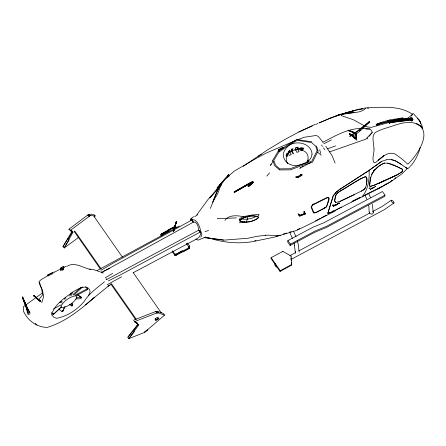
<?xml version="1.0" encoding="UTF-8"?>
<svg xmlns="http://www.w3.org/2000/svg" width="446" height="446" viewBox="0 0 446 446"><rect width="100%" height="100%" fill="white"/><g stroke="black" fill="none" stroke-linecap="round" stroke-linejoin="round"><path stroke-width="0.67" d="M278.756 151.646L278.717 149.471L282.881 147.247L283.21 148.395M413.186 113.825L413.197 113.462L411.162 115.932L412.634 114.388L407.856 118.09L405.314 118.781M388.984 122.767L389.007 122.143L412.907 119.221L412.879 119.846L388.984 122.767L394.933 121.936M389.492 122.84L389.52 122.215M391.504 121.1L390.138 121.256L412.132 118.619L412.154 117.995L390.166 120.632M372.36 204.262L373.252 212.876L372.979 213.545L371.696 214.225C367.532 214.063 369.79 207.964 368.613 205.528M282.558 147.949L282.881 147.247L282.697 148.401L279.146 150.241L278.717 149.471L278.739 151.551M296.066 177.586L297.945 177.502L297.973 177.09L297.716 176.532L295.837 176.622M188.719 248.021L188.831 246.722M366.367 184.789L366.947 179.147L366.595 177.307L365.257 176.744C355.93 180.479 347.997 186.874 339.228 191.68C335.682 193.475 335.069 197.416 334.617 200.945L335.71 202.529L340.198 201.291L361.249 191.167L364.493 189.176L365.731 187.437M370.849 177.04L369.689 185.43L370.091 186.5L374.384 185.096L396.996 174.971L379.323 183.1L397.291 174.776L401.952 171.844L402.682 170.35L402.437 169.302C396.851 166.637 390.997 162.857 384.625 163.069C379.028 165.037 374.512 169.625 371.434 174.592M174.475 227.204L174.564 226.629L167.925 230.108M176.354 227.767L176.571 227.254L174.564 226.629M182.827 251.327L176.622 254.633L174.843 254.605L174.659 255.168L176.477 255.14M175.206 254.354L176.594 254.064L182.492 250.853M420.171 147.559C418.727 153.781 414.284 162.545 410.309 166.235M390.573 121.368L390.663 120.743L412.154 117.995M392.865 120.944L411.68 118.552L411.769 117.956M189.31 247.77L189.784 246.203L187.365 242.975M189.65 246.12L189.416 248.338L182.843 251.912M349.458 133.9C349.725 133.51 353.873 137.452 354.838 138.946M212.106 238.409L223.914 240.126L248.026 238.253L256.718 236.363L265.649 235.298L265.71 234.953M190.364 220.614L190.726 218.674L191.668 218.668L192.789 219.828L194.88 220.051C199.585 223.351 200.103 229.757 201.915 234.719L200.817 237.25M391.27 200.204C391.12 201.575 392.58 203.092 393.946 203.036L393.941 202.211L393.143 201.068L391.27 200.204L382.021 206.537L372.878 211.404M228.514 174.916L228.135 175.462M248.439 186.701L252.709 182.631L250.418 183.211L234.852 192.109L234.133 192.12L249.866 182.799L252.157 181.762L253.361 182.018L249.281 186.121M297.766 176.945L297.716 176.532L301.49 174.553L300.42 174.252L300.286 174.871L301.262 175.022L301.49 174.553L302.143 174.871L301.758 175.49L297.945 177.502M33.84 295.96L33.874 295.681L40.285 301.596M328.128 201.564L328.836 198.135L328.289 197.729L327.119 197.818L312.774 205.004L311.459 206.855L313.806 212.714L316.426 212.207L325.574 207.44L326.684 206.219L328.122 201.575M339.222 203.058L338.001 203.783L339.239 203.008M213.182 200.923L213.394 200.143M173.717 231.563L176.415 221.383L173.176 231.229M173.7 231.318L176.51 221.461M176.493 221.5L173.477 231.664M156.507 317.825L154.985 319.135L155.86 320.39L156.005 319.905L158.848 318.595L157.973 317.34L156.97 317.546L157.845 318.801M279.363 169.915L290.53 169.859L301.541 165.605L312.451 162.221L318.126 150.954L316.431 145.987M59.859 269.88L60.149 268.893L61.113 268.163M61.002 267.767L60.701 268.799L61.113 269.39L62.791 268.771L63.706 266.736L62.418 266.769L61.002 267.767L61.42 268.364L61.113 269.39M60.522 270.828L60.812 269.841L60.149 268.893M62.791 268.771L63.706 266.736M62.869 269.969L63.956 267.511L62.869 269.969L61.693 270.399M271.14 257.682L270.939 258.368L280.049 271.436L291.695 265.052L291.071 256.021L282.825 251.366L271.14 257.682L280.25 270.75L280.049 271.436M282.731 251.689L282.825 251.366M287.96 240.533L287.575 241.832L290.101 245.451L314.776 232.288L326.288 227.544L384.608 196.446L384.993 195.147L382.473 191.529L324.147 222.632L312.635 227.376L287.96 240.533L290.48 244.152L290.101 245.451M290.97 256.344L291.071 256.021M375.638 186.06L375.744 186.579L375.393 186.322M212.575 202.267L217.659 193.715L221.054 184.744M279.391 169.775L275.327 166.168M173.416 231.134L176.415 221.383M173.221 231.519L176.293 221.433M41.707 302.717L43.691 296.495L42.398 290.117L40.24 284.994L39.649 282.508M213.439 200.014L217.353 190.682L220.82 185.084M369.21 170.233L369.093 170.567C369.55 179.493 368.095 189.812 362.141 196.809M234.852 192.109L251.31 182.676M101.002 270.276L112.375 263.569L191.791 220.068L191.808 219.371L193.235 221.629L191.791 220.068L190.671 219.9M95.204 215.897L90.705 215.569L88.932 216.115L87.985 215.15L88.146 214.738C90.321 214.125 93.799 213.573 95.204 215.897L94.413 216.957M210.406 208.394L217.397 190.643M307.177 162.177L307.433 161.597L306.486 162.127L306.887 162.701M224.94 220.447C228.542 214.582 237.434 215.385 243.354 216.723M308.052 160.805L307.623 161.703L308.459 160.415L307.439 162.244M354.436 132.98L348.192 130.717L348.432 130.165L354.637 132.367M64.603 306.887L62.373 311.743L58.51 309.006M65.071 306.608L63.12 310.856L62.373 311.743L61.816 311.364M272.701 160.315L277.936 151.685M69.604 295.954L71.109 292.866M70.897 295.871L72.704 292.169M307.255 161.948C313.822 143.829 278.889 146.963 287.648 163.727M274.825 263.67L275.054 265.682L276.264 267.115L276.71 266.886L276.637 265.855M88.325 295.815L89.73 292.911L90.098 291.115C87.706 283.16 78.056 288.947 73.518 291.612C65.094 297.677 54.523 304.178 51.597 314.675L53.91 317.379L56.692 318.299C67.329 316.264 76.896 309.847 83.943 301.758C89.083 293.44 97.116 287.826 104.537 281.71M22.333 297.348L22.724 297.142L22.333 297.348L26.788 309.162L27.312 312.429L28.254 314.787M295.603 251.31L295.285 251.918L295.564 253.244M333.959 205.768L333.731 206.303L332.387 205.372M161.736 233.999C160.839 236.129 160.326 235.165 161.541 233.632M67.903 238.565L62.947 246.677L64.218 247.97L72.954 232.36L72.141 232.143L67.837 239.77M160.722 235.109L161.881 233.498M33.818 295.77L37.497 299.021L37.698 298.686L34.047 295.77M188.68 246.343L188.591 246.627L186.512 243.706M69.175 239.859L64.218 247.97L78.44 237.545L77.955 237.646M161.446 234.808L162.193 233.626L168.265 230.387M406.2 169.051L406.395 168.744M273.108 161.285L270.415 165.343L271.268 164.279M246.482 221.673L246.164 222.153L247.764 218.116L247.313 217.124L246.515 216.589M62.947 246.677L72.007 231.396L71.639 231.123M136.041 322.664L138.115 324.443L133.17 331.211M332.298 117.298L330.96 117.939M307.545 162.143L308.755 159.902L308.052 160.8M196.803 214.833L208.131 199.368L217.76 188.764M137.914 324.136L127.896 337.159L128.699 338.709L144.504 332.437L164.485 315.205L163.838 313.828L162.885 313.282L157.756 311.369L156.111 311.341L133.622 320.122L134.424 321.672L137.312 323.116L134.424 321.672L156.914 312.891L158.391 312.746L156.412 312.836L155.816 311.676L156.111 311.341L157.795 311.587L155.816 311.676M134.854 321.912L138.834 324.861L128.699 338.709L134.447 331.662M161.853 235.215L162.679 234.195L168.51 231.151M217.609 187.348L216.951 188.223L218.306 186.779M367.025 139.035L367.872 137.965M369.137 136.359L372.243 132.451L371.451 130.511L369.84 129.011L362.442 128.498M39.231 299.16L42.593 294.912L41.751 289.198L39.599 284.069L39.003 281.582L41.143 279.648L47.404 275.935M127.896 337.159L133.638 330.107M217.392 187.588L218.323 186.478M227.427 176.332L228.792 174.587L228.162 175.261M219.599 185.374L219.85 185.068M266.803 176.12L269.535 172.886M218.183 186.623L222.164 181.962M372.243 132.451L365.536 139.28L329.577 151.908M219.298 185.296L220.653 183.707M225.999 178.043L224.338 179.972M222.114 182.035L223.719 180.178M222.03 182.631L222.872 181.639M217.977 188.535L209.743 197.907L217.832 188.781M223.63 180.301L225.219 178.478M225.091 178.645L226.557 176.978M219.192 185.831L220.659 184.165M225.464 178.863L218.284 188.301L218.233 189.372M226.39 177.185L227.644 175.78M218.1 187.03L219.354 185.625M227.438 176.031L228.408 174.96M411.586 121.323L412.489 120.375L412.422 119.779M221.065 183.256L221.461 185.096M389.826 119.963L389.893 120.531L389.129 121.212L389.063 120.649L390.211 119.924L390.819 120.938L390.099 121.691L390.021 121.161M389.548 123.107L390.702 122.388L390.635 121.825L389.709 121.412L388.867 122.132L389.007 122.661L389.932 123.068L390.702 122.388M225.888 178.394L229.517 175.808M409.528 119.416L410.42 118.508L410.365 117.872L410.961 117.755L411.641 119.015L410.42 118.508M409.902 166.821L408.057 168.504M348.192 130.717L348.432 130.165M406.445 169.408L401.885 173.845L392.034 180.909M248.98 185.698L251.89 182.899M248.138 186.272L251.934 182.654M363.59 127.171L365.062 125.761M366.049 124.824L369.494 121.535L369.734 121.875C364.343 126.697 359.554 132.473 353.054 135.857M249.381 185.809L253.361 182.018L252.157 181.762M248.071 186.601L252.252 182.654L252.414 182.202L251.862 182.08L251.812 182.481L252.709 182.631M60.929 307.294L53.252 314.558L51.335 312.624M61.537 306.792L53.252 314.558L52.767 314.079M257.877 216.249L259.109 214.716L258.736 214.325L251.488 215.106L244.029 216.505L240.433 218.111L239.179 219.41L239.569 219.967M72.876 294.717L80.804 287.408M73.78 295.113L82.694 286.889M388.288 120.269L390.172 122.672L389.386 123.001L387.858 120.665L388.644 120.336L389.614 121.73M389.007 122.661L389.787 121.942L389.709 121.412M389.386 123.001L389.81 122.605M370.587 188.892L370.269 189.444M359.476 130.895L360.502 129.964M410.331 120.71L411.268 119.868L412.489 120.375M389.665 121.658L390.819 120.938M144.504 332.437L147.537 329.85L144.51 332.036M325.881 207.351L326.182 207.089A2.654 0.797 -33.1 0 0 326.801 206.431C326.639 204.686 332.471 195.381 326.444 197.834L313.822 204.134L311.492 206.069L311.141 207.044L313.427 212.814L314.034 213.076L315.539 212.714A5.324 1.544 -32.7 0 0 316.755 212.179L323.813 208.661A3.78 1.093 -32.7 0 0 324.889 208.053L325.87 207.357M225.375 178.673L234.496 170.969L256.021 158.514L266.552 152.894L295.241 140.713M85.431 304.919L94.608 297.27C80.325 309.563 65.54 321.979 47.109 327.414C36.644 327.18 27.892 320.696 23.527 311.386L23.471 306.642L42.632 292.81M91.413 299.924L109.632 285.083L108.055 286.137L111.623 284.23M37.347 298.971L37.698 298.686L40.246 300.771M158.848 318.595L155.86 320.39M333.848 206.091L336.061 204.993M392.09 180.479L389.943 182.18L378.102 188.831M369.494 121.535L356.27 131.865L349.658 136.192M369.734 121.875L356.51 132.206L349.898 136.537M392.151 180.446L389.999 182.146L378.136 188.803L351.638 202.06M243.243 166.291L267.193 150.101L283.868 140.033L298.887 131.966L315.361 124.217M393.946 203.036L384.179 209.759L291.093 259.399M312.551 204.686L312.886 204.441M325.245 207.262L324.95 207.468M394.727 178.4L395.792 177.642M277.969 151.651L287.341 145.039L296.763 139.503M300.872 167.534L299.779 168.287L310.75 162.534M301.959 166.776L303.046 166.024M387.858 120.665L388.644 120.336M381.72 161.368L368.379 170.896L339.579 189.528L336.055 192.31L333.234 195.945L327.827 213.389L332.209 211.867L341.407 207.178M337.745 203.772L338.899 202.997M33.963 295.982L37.648 298.92L33.874 295.681M197.678 214.716L194.64 216.684M325.039 207.546L324.694 207.775A3.78 1.093 -32.7 0 1 323.969 208.198M312.797 204.313L313.192 204.056M107.124 284.793L121.613 276.804M375.761 186.238L372.07 188.145M397.291 174.776L401.93 171.838L402.643 170.366L402.398 169.329L397.882 167.038L387.624 163.046M191.49 218.139L193.737 216.739M258.156 156.345L261.44 154.31M335.158 205.718L337.761 204.335M361.249 191.167C366.941 189.227 367.275 182.269 366.651 177.274L365.218 176.783L361.316 178.411L339.228 191.68L337.377 193.151L336.078 194.746L335.481 196.346L334.684 200.912L335.782 202.49M105.211 277.875L112.721 273.331M338.062 203.872L339.083 202.969L336.395 204.391M234.133 192.12L252.525 181.806M234.501 192.215L250.167 183.222L252.458 182.191L253.161 182.397M256.762 216.12C252.107 218.73 246.404 219.85 241.135 218.902M234.2 191.791L251.282 182.314M313.243 204.207L313.61 203.995M322.882 142.307C334.784 136.052 347.423 128.626 361.115 128.409M335.626 204.92L334.444 205.104L336.474 204.43M54.161 271.971L47.41 275.227L52.505 272.595M377.271 188.853L379.618 187.537M380.906 186.829L382.005 186.211M384.887 184.594L386.041 183.947M133.298 272.668L197.188 238.671L199.329 236.96L200.655 234.217L200.17 232.082L198.704 230.164L197.957 226.055L196.68 223.496L195.186 222.086L193.179 222.242L103.65 271.419M280.25 270.75L291.896 264.366M161.597 233.788L167.272 230.705M176.092 227.744L174.72 227.237L162.45 233.776L161.703 234.83L161.998 235.081M182.252 250.864L176.488 254.003L175.278 254.125M53.448 308.966L60.734 305.008M179.342 226.038L97.161 270.51M200.17 232.082L199.167 230.13L200.89 232.399L200.17 232.082L120.303 274.942L108.406 280.891M198.704 230.164L106.767 279.458L106.025 278.861L106.85 279.742M168.086 230.186L174.626 226.702M168.092 230.967L169.257 230.342M304.373 163.253L304.863 162.991M75.346 295.101L87.449 288.646L85.654 286.811M302.143 174.871L297.973 177.09L295.704 177.24M76.06 295.737L87.561 289.605L87.07 288.239M182.67 251.053L189.076 247.636M183.273 251.511L189.416 248.338M332.911 204.669L333.363 204.474M290.48 244.152L315.155 230.995L326.673 226.25L384.993 195.147M289.956 255.603L295.403 252.698M299.032 250.763L369.829 213.026M162.305 234.284L168.27 231.167M176.622 254.917L182.927 251.622M315.523 220.826L320.323 218.317M321.521 217.693L326.321 215.184M335.158 210.975L315.762 221.099L296.679 230.409L274.675 237.043L254.248 241.314C240.199 244.029 225.643 242.908 211.945 238.9M54.289 272.266L58.983 269.819M282.954 147.977L279.163 149.928L279.19 151.083M335.448 210.244L351.682 202.016M63.187 267.672L66.186 266.139M323.818 143.785L331.423 139.905M332.309 211.437L333.926 210.618M362.57 196.201L377.054 188.987M297.242 229.746L299.679 228.558M374.389 187.459L370.364 189.355M316.041 124.345L317.898 123.475M354.615 194.579L340.147 201.319M47.41 275.227L48.045 275.935L53.119 273.47M101.292 272.261L109.387 268.542M334.126 116.757L337.076 115.408L354.754 110.524M332.198 211.895L327.721 213.45L333.123 196L335.944 192.354L339.495 189.528L368.324 170.89L381.698 161.329L386.676 159.768M298.887 131.966L312.261 125.984M66.961 266.357C74.504 261.423 82.867 267.84 90.438 269.473M319.169 122.923L331.25 117.649L340.911 114.432L359.002 109.114L362.62 108.963M319.068 122.945C332.827 116.902 347.417 111.572 362.158 108.913M87.985 215.15L89.54 214.481L88.146 214.738L68.907 229.233L72.954 232.36M385.762 180.217L374.35 185.129L370.046 186.534L369.639 185.458C369.221 175.546 375.292 166.408 384.647 163.019M88.932 216.115L90.488 215.446L70.178 230.526L72.163 231.106L70.356 230.632M172.262 251.031L172.574 250.897L175.061 254.332L176.605 254.287M186.969 243.706L186.54 243.817M297.783 139.726L304.144 137.262L316.203 135.461L318.321 136.476L323.043 142.246M61.42 268.364L63.092 267.745M60.812 269.841L63.159 268.983M205.093 231.675L208.628 230.415M244.648 221.879L242.696 222.587L239.324 222.766M327.347 148.847L335.598 145.887M345.762 112.955L354.682 110.541M283.299 234.061L286.633 233.057M289.298 232.255L291.299 231.652M337.037 115.425L341.363 114.131M369.349 188.452L368.953 188.452L370.152 187.599M370.855 188.468L372.165 188.095M404.043 119.127L391.276 121.953M343.498 113.981L344.769 113.652M389.386 122.427L371.195 127.361L367.387 126.92L363.434 125.309L353.739 119.868L341.134 115.564L341.145 115.14L342.4 114.566L345.516 113.775L349.575 112.916L354.04 112.643L349.642 113.033C355.25 112.347 362.107 112.637 366.032 107.86L368.613 108.261M381.659 122.683L376.067 124.462C384.502 120.643 393.723 119.115 402.85 117.973L398.15 118.848M393.489 119.823L394.805 119.506M391.348 121.156L380.176 123.86L376.552 125.159L381.704 123.107L388.416 121.223M392.664 120.838L393.974 120.52M254.621 240.834L255.971 240.556M172.401 251.472L172.111 251.533L174.698 255.106M391.042 120.699L403.335 118.669L401.316 119.043M361.751 108.707L365.335 107.999M395.948 120.046L399.978 119.294M411.167 119.166L411.686 119.088M390.334 121.953L412.907 119.221M395.596 121.842L408.319 120.225M409.662 120.085L412.879 119.846M389.063 120.649L389.447 120.61M276.041 236.285L280.456 235.22L274.558 235.694L268.955 235.142L265.649 235.298M356.761 140.351L356.265 133.426L355.774 133.454L356.059 137.953M76.338 297.794L81.54 297.499L80.988 298.686L75.787 298.982M367.404 107.82C382.267 107.335 398.93 105.301 412.043 113.998M236.408 217.904L217.576 218.668L217.33 218.261M60.294 301.864L62.351 301.797M59.859 302.237L61.916 302.171M388.867 122.132L389.375 122.126M386.682 159.718C395.212 158.018 400.82 165.014 407.599 168.449L407.354 168.8L407.555 168.488L405.447 167.501M365.77 128.939L369.84 129.011M174.67 255.106L176.544 255.145M156.412 312.836L158.559 312.925L164.485 315.205M205.272 237.456L209.62 238.393L223.619 240.093M209.035 238.22L204.012 237.59L205.935 237.049L198.03 240.154L195.928 238.933M206.007 237.517L207.362 237.718M208.717 237.913L210.752 238.214M296.813 139.492L311.832 141.834M411.68 118.552L412.132 118.619M188.864 247.519L188.546 247.759M89.562 269.027L94.619 269.936L100.746 272.105M356.265 133.426L355.769 133.321L356.131 139.247M391.114 159.668L394.983 160.61L401.233 164.334M101.253 272.417L103.216 272.991L102.457 272.718M244.915 217.464L244.152 217.057M174.67 226.975L176.309 227.466M69.403 229.383L68.907 229.233L70.524 230.392M174.553 226.691L176.56 227.315M348.17 130.433L354.414 132.696M234.557 191.68L234.953 191.825M208.354 237.908L209.62 238.393M356.153 137.97L354.609 137.318L349.731 133.733M355.417 137.686L349.569 133.616M69.191 304.306L71.984 306.045L72.765 304.952L72.107 303.146M138.115 324.443L138.834 324.861M72.213 304.607L72.765 304.952L72.23 304.568M71.432 305.7L71.984 306.045L71.115 303.637M317.647 152.27L321.287 155.202M278.717 149.923L279.146 150.241M356.198 138.795L349.714 133.822M349.424 133.739L354.001 137.329M275.132 263.697L275.539 264.026M349.569 133.951L354.341 137.82L355.54 139.286M40.419 301.022L37.258 298.675L40.218 301.195M70.819 231.017L72.141 232.143M40.742 301.49L34.019 295.888M389.893 120.531L390.434 120.977M35.15 323.4L37.051 325.011M37.497 299.021L40.547 301.663M389.787 121.942L390.267 122.36M53.119 313.677L53.62 314.146L53.158 313.644M298.095 214.465L299.835 216.12L305.41 213.985L304.401 211.616M87.187 289.248L87.561 289.605L87.215 289.209M300.42 174.252L300.782 174.598M298.084 213.701L299.863 215.451L299.835 216.12L298.341 214.582M418.253 119.154L419.641 120.632L420.857 123.302L419.357 120.543L417.278 118.168M413.933 114.232L419.067 119.924L422.05 125.878M298.686 214.175L299.863 215.451L304.908 213.467L305.41 213.985L304.78 213.879L299.679 215.892L299.779 215.318L304.908 213.467L304.161 211.527L303.737 211.878L304.78 213.879L303.977 211.967M388.171 120.665L388.583 121.111M174.576 227.739L174.72 227.237M369.071 121.764L369.305 122.104M325.864 146.299L332.142 155.782L335.124 163.108M321.477 144.978L322.48 146.411M323.478 147.843L324.811 149.756M93.838 216.182L122.394 257.097M133.137 272.506L161.274 312.891M155.13 318.656L156.005 319.905M101.13 268.871L74.716 230.972M111.422 283.639L136.309 319.303M100.478 269.172L74.075 231.273M110.77 283.935L135.662 319.609M47.583 275.266L48.045 275.935M161.101 234.891L161.809 235.945M191.791 220.068L193.179 222.242M27.474 308.916L28.053 310.026M368.547 193.291L370.475 197.623M289.66 232.215L292.414 238.404M365.185 195.448L366.829 199.178M293.585 231.279L296.055 236.876M22.724 297.142L27.702 308.649L30.016 312.351M26.392 306.48L22.529 297.03M22.674 297.237L27.713 309.128L30.049 313.527M373.012 211.61L373.28 212.251M22.445 297.365L29.23 314.725M22.3 297.159L26.481 307.985M27.959 312.902L26.721 308.621M272.679 160.415L274.73 165.879M338.826 203.281L339.177 203.532L339.189 203.198M319.682 149.789L320.752 153.402M65.328 297.187L65.869 299.071M64.174 298.106L64.536 299.361M297.276 240.801L298.218 244.107L299.132 252.129M101.426 271.971L101.565 272.461M221.032 184.036L221.311 185.09M294.048 243.053L294.566 245.629M294.472 245.367L295.302 252.603M290.993 257.989L291.249 260.559M291.439 262.482L291.695 265.052M369.433 212.04L369.45 212.731M352.167 135.528L351.955 135.885L351.716 135.534L352.167 135.528M25.182 302.918L24.558 303.258L24.82 302.723L25.182 302.918M291.623 149.109L291.489 151.032L293.05 153.942L293.574 153.736L291.968 150.742L292.085 149.304L293.122 148.942L291.623 149.109M374.016 148.942C374.289 153.273 371.947 157.828 373.519 162.01L374.328 162.729L375.761 162.411L383.961 155.554L378.085 160.521C382.523 156.362 388.193 151.478 394.727 153.848C399.426 156.819 403.781 160.421 407.856 164.189C416.402 156.401 433.707 131.849 416.664 123.821L422.356 126.597L422.808 128.727C415.633 119.104 402.242 122.555 392.625 125.973C386.688 128.069 380.315 129.307 374.963 132.769L373.308 135.411L372.962 138.974L374.016 148.942M287.681 154.087L287.48 154.935L288.005 155.922L286.756 156.412L287.67 154.06M297.934 148.624L296.601 149.365L295.464 149.02C293.423 149.193 297.66 151.133 296.863 152.443L299.104 151.562L297.945 149.404L298.212 149.326A1.227 0.803 -0.8 0 0 298.82 148.78C299.35 146.182 293.546 148.178 295.564 148.367C296.032 147.643 298.095 147.336 297.934 148.624M299.718 148.317L299.679 148.674L303.046 149.516L303.291 149.243L300.727 148.211C307.489 149.811 301.479 146.377 299.718 148.317M288.138 153.29L289.331 155.398L291.316 154.623C289.939 154.115 290.563 151.032 289.861 151.729C286.193 156.284 291.015 149.516 288.696 151.913C292.76 147.843 287.101 152.142 288.713 152.315L288.138 153.29M312.049 154.154L311.431 156.931L309.881 159.545A19.992 14.919 20.3 0 1 301.162 164.407C288.601 169.67 276.436 156.178 288.094 146.16C295.665 139.659 311.459 143.06 312.049 154.154M286.109 155.548L287.363 152.878L287.637 153.653L286.432 156.016L287.113 153.63L286.109 155.548M239.942 219.928L239.68 220.703L240.06 221.361C245.941 223.335 253.322 221.79 258.245 218.083L258.507 217.308L258.128 216.65C252.241 214.677 244.86 216.221 239.942 219.928M240.338 219.934L240.11 220.608L240.444 221.183C246.08 223.028 253.111 221.567 257.849 218.072L258.072 217.403L257.738 216.828C252.107 214.983 245.077 216.438 240.338 219.934M317.184 150.525L311.799 161.24L301.139 164.546L290.268 168.75L279.664 168.861L275.595 165.254L273.788 160.437L278.761 152.248L288.01 145.719L297.209 140.317L311.631 142.564L315.651 146.098L317.184 150.525M62.128 304.06L61.035 306.001L61.186 307.277L62.468 307.751C68.294 306.592 73.88 302.789 76.812 297.588L76.662 296.311L75.38 295.837C70.128 296.713 65.579 300.141 62.128 304.06M302.46 150.179L301.1 150.781L300.515 149.689C298.748 148.267 301.747 149.722 302.46 150.179M374.746 169.502L373.43 170.974L374.791 169.502M360.145 197.411L352.273 201.347L360.178 197.416M174.893 226.273L174.927 226.618L174.893 226.273M349.051 113.145L345.505 113.797L349.051 113.139M81.044 297.131L77.649 294.901L81.54 297.499L81.044 297.131M333.731 206.264L332.326 205.322L333.731 206.303M63.12 310.856L62.563 310.477L63.12 310.856"/></g></svg>
